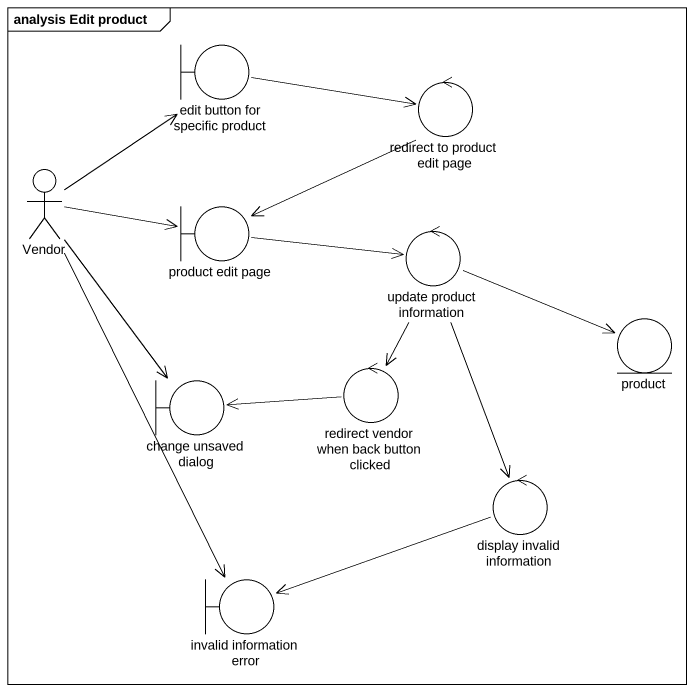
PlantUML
@startuml
mainframe analysis Edit product
boundary "edit button for specific product" as edit_button_for_specific
control "redirect to product edit page" as redirect_to_product_edit
actor Vendor
boundary "product edit page" as product_edit_page
control "update product information" as update_product_information
entity product
boundary "change unsaved dialog" as change_unsaved_dialog
control "redirect vendor when back button clicked" as redirect_vendor_when_back
control "display invalid information" as display_invalid_information
boundary "invalid information error" as invalid_information_error
edit_button_for_specific -right-> redirect_to_product_edit
redirect_to_product_edit -left-> product_edit_page
Vendor -up-> edit_button_for_specific
Vendor -right-> product_edit_page
Vendor --> change_unsaved_dialog
Vendor --> invalid_information_error
product_edit_page -right-> update_product_information
update_product_information -right-> product
update_product_information --> redirect_vendor_when_back
update_product_information --> display_invalid_information
redirect_vendor_when_back -left-> change_unsaved_dialog
display_invalid_information -left-> invalid_information_error
@enduml
